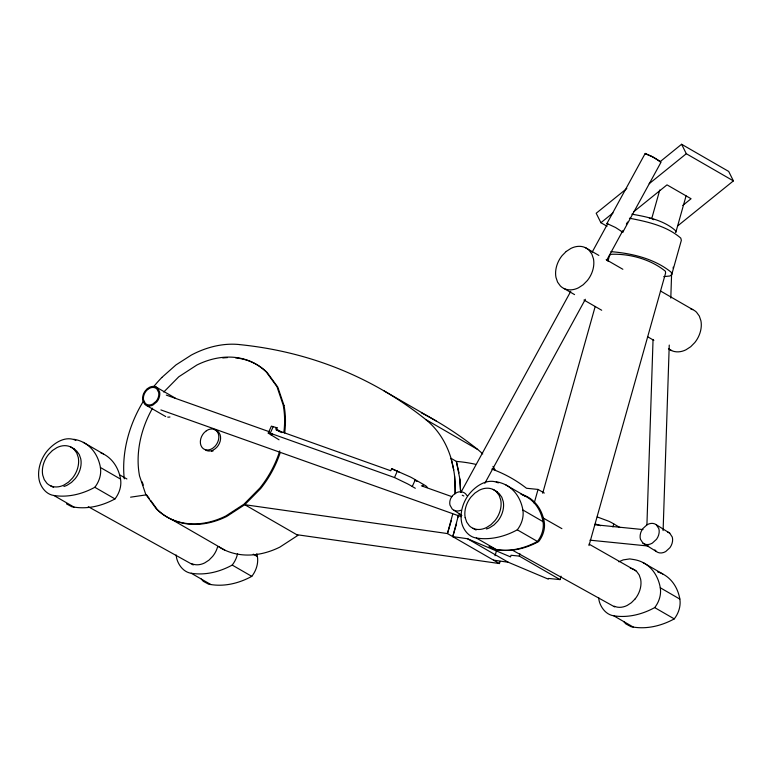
<?xml version="1.0" encoding="UTF-8"?>
<svg xmlns="http://www.w3.org/2000/svg" width="772" height="772" viewBox="0 0 772 772"><rect width="100%" height="100%" fill="white"/><g stroke="black" fill="none" stroke-linecap="round" stroke-linejoin="round"><path stroke-width="1.16" d="M673.194 268.289L673.203 267.16M646.917 524.941L653.054 339.448M663.109 530.576L669.247 345.074M670.8 298.098L671.64 272.805M458.028 517.182L458.404 515.021M452.71 514.113L447.451 533.568L499.416 563.55A116.678 87.738 -60 0 0 500.188 561.35M458.443 515.32L452.768 536.636L467.504 538.74L510.543 556.902L511.006 555.261L519.305 556.101L560.057 579.608L561.022 576.153M451.273 520.627L447.451 533.568L244.772 504.705L226.688 516.468A90.17 67.811 -60 0 1 157.256 509.472L150.588 500.314M456.59 523.696L452.768 536.636M519.305 556.101L519.952 553.804M534.176 503.219L538.045 489.429L526.504 488.261A223.726 168.248 -60 0 0 491.822 469.058M542.706 493.202L595.193 306.474M607.911 261.245L609.542 255.445L611.27 254.278C630.087 253.621 650.709 259.334 665.416 271.262L665.599 273.027L588.988 545.572M653.749 219.702L651.742 218.544L659.77 189.989M686.076 195.876L675.799 232.43L675.625 230.731C663.843 220.145 647.081 216.835 631.872 214.172M663.746 276.637L670.019 275.98L671.756 274.465L681.348 240.343L680.788 238.123C666.718 225.916 647.312 221.651 629.421 218.215M612.92 526.958L613.759 523.956A24.636 5.211 15.7 0 0 608.954 521.322L597.258 516.951M279.059 439.808L268.241 433.15L271.387 426.144L277.061 427.794L276.125 429.859L390.748 470.756L391.674 468.691L410.521 477.048A24.646 2.21 24.1 0 1 415.307 479.75L423.5 484.478A19.937 1.785 24.1 0 1 426.511 486.399L427.37 487.547M268.222 432.995L270.248 433.217L273.298 426.462M271.319 435.35L272.198 433.42M270.248 433.217L394.473 477.53L397.512 470.775M415.326 488.28L412.258 486.505L415.307 479.75M422.631 486.408L423.5 484.478M607.651 224.256L606.927 223.494L645.199 153.435L653.807 157.43L661.064 162.12L622.792 232.189L621.383 231.774M461 492.266L570.769 291.314M592.143 252.183L607.738 223.629M484.845 483.291L585.369 299.266M606.744 260.135L622.917 230.519M626.391 224.169L627.539 222.056M275.7 428.113L277.061 427.794M163.751 392.041L178.786 376.784L196.879 365.021A90.17 67.811 -60 0 1 266.311 372.017L276.974 386.675L283.17 405.001A87.516 65.813 -60 0 1 283.845 432.552M635.153 598.898L631.409 602.7L627.144 605.47A21.259 15.99 -60 0 1 614.174 606.174M161.811 377.479L175.968 364.924L191.321 355.072A107.781 81.06 -60 0 1 239.31 344.544M626.825 188.513L596.196 213.255L600.906 222.712L607.043 226.264M646.019 154.072L651.636 156.33L660.321 161.522L681.599 144.267L728.691 171.432L733.4 180.889L677.7 225.887M600.906 222.712L612.978 212.966M649.175 183.726L686.308 153.725L733.4 180.889M633.841 211.653L667.008 184.865L691.065 198.742L682.766 205.439M618.845 561.804L623.197 559.893L629.749 558.909L633.696 559.536A52.293 39.324 -60 0 1 660.301 587.772L679.823 599.082A21.413 16.106 -60 0 1 674.255 618.893A83.318 62.657 -60 0 1 633.329 627.086L631.129 626.748L625.812 623.872L623.747 621.585M130.584 497.178L146.583 494.813L149.257 498.48M610.942 251.653C631.988 253.332 654.579 258.697 671.196 272.246L671.756 274.465M649.358 218.312L651.742 218.544M595.106 524.748L643.028 529.573M589.943 540.168L648.644 546.074M560.057 579.608L548.506 578.44L548.303 579.145L508.246 562.238L467.504 538.74M606.927 223.494L615.535 227.499L622.792 232.189M493.511 560.144L508.246 562.238M296.738 534.678L499.416 563.55M498.316 482.915C487.2 477.472 474.558 486.688 468.093 495.508A30.185 22.697 -60 0 0 462.071 524.265C464.117 530.818 469.27 537.042 476.353 538.026A83.318 62.657 -60 0 0 517.288 529.824L537.447 541.442A21.413 16.106 -60 0 0 543.015 521.64A52.293 39.324 -60 0 0 522.943 495.17M495.518 549.423L497.718 549.77A83.318 62.657 -60 0 0 538.644 541.577A21.413 16.106 -60 0 0 544.221 521.756A52.293 39.324 -60 0 0 520.955 494.254M537.447 541.452A83.318 62.657 -60 0 1 496.512 549.635L494.312 549.297L489.004 546.422M94.821 487.286A21.413 16.106 -60 0 0 100.389 467.475L120.538 479.103A21.413 16.106 -60 0 1 114.98 498.915L94.821 487.286A83.318 62.657 -60 0 1 53.886 495.479C46.793 494.534 41.649 488.271 39.594 481.738A30.185 22.697 -60 0 1 45.616 452.971C52.091 444.161 64.732 434.935 75.839 440.387M114.97 498.924A83.318 62.657 -60 0 1 74.044 507.107L71.844 506.77L66.527 503.894M674.255 618.893L654.695 607.603A83.318 62.657 -60 0 1 613.759 615.795C606.667 614.85 601.523 608.587 599.468 602.054A30.185 22.697 -60 0 1 598.618 597.509M256.796 553.756A52.293 39.324 -60 0 1 257.394 556.525A21.413 16.106 -60 0 1 251.788 576.356A83.318 62.657 -60 0 1 210.852 584.549L208.652 584.211L203.335 581.335L201.28 579.048M595.289 523.947L600.616 525.703M659.307 161.464L660.128 161.753M166.318 395.11L269.476 431.789M421.367 485.8L451.977 496.676M160.894 409.922L461.289 516.729M391.674 468.691L399.056 472.039M394.473 477.53L407.471 483.803A24.646 2.21 24.1 0 1 412.258 486.505M462.245 495.228L463.818 495.971M491.088 547.03L494.63 548.94M472.937 528.27L476.083 530.017M511.778 549.818L614.676 606.908M50.46 485.733L53.615 487.479M88.259 506.702L193.251 564.959M493.009 489.409L497.178 491.783M543.102 517.944L561.891 528.646M589.026 544.106L635.993 570.865M70.532 446.872L74.71 449.256M119.583 474.819L126.897 478.978M585.301 247.609L598.86 255.435M606.165 259.653L622.859 269.283M660.427 290.957L692.764 309.611M564.129 288.583L574.571 294.605M583.96 300.028L601.697 310.257M647.602 336.737L653.865 340.356M668.475 348.78L671.601 350.584M384.138 390.941L436.103 420.923M613.759 523.956L619.906 527.508M482.741 453.946A118.618 89.195 -60 0 0 477.646 449.458L425.69 419.476A608.722 457.767 -60 0 0 239.301 344.573M538.045 489.429L544.318 493.047M643.221 562.692L662.781 573.972M505.824 484.903L525.973 496.531M496.28 481.815A52.293 39.324 -60 0 1 522.895 509.993L543.015 521.64M613.759 615.805L633.32 627.096M476.353 538.026L496.512 549.654M276.308 429.705L280.178 431.934M155.954 386.965L175.254 398.091M146.41 405.435L165.71 416.562M83.347 442.366L103.506 453.994M253.235 554.171L257.346 556.544M171.664 519.459L224.806 550.127M191.292 573.258A83.318 62.657 -60 0 0 232.218 565.075L251.778 576.356M210.852 584.558L191.282 573.278C184.19 572.293 179.046 566.069 177 559.517A30.185 22.697 -60 0 1 176.141 554.971M53.886 495.489L74.044 507.117M414.564 479.972L417.083 481.487M281.838 432.629L276.154 428.788M656.306 524.767L669.729 533.163L672.267 537.051A11.242 8.502 -57.5 0 1 669.942 547.676L665.686 551.565A11.58 8.762 -57.5 0 1 656.422 551.565L642.999 543.179L640.461 539.29A11.242 8.502 -57.5 0 1 642.787 528.666L647.033 524.777A11.58 8.762 -57.5 0 1 656.306 524.767L658.844 528.656A11.242 8.502 -57.5 0 1 656.518 539.281L652.272 543.17A11.58 8.762 -57.5 0 1 642.999 543.17M454.023 510.273L461.859 515.522M645.923 154.188L645.199 153.435M654.868 549.886L656.422 551.575M466.954 495.547L465.574 493.771A10.383 8.656 -55.2 0 0 456.831 492.488L452.643 495.508A10.036 8.367 -55.2 0 0 449.96 505.052L452.18 509.018A10.383 8.656 -55.2 0 0 460.923 510.292M681.599 144.267L686.308 153.725M459.446 513.428L460.122 515.059A9.66 6.35 -70.1 0 0 461.135 516.323M465.188 517.626L466.722 522.162L469.366 525.8A22.32 16.791 -60 0 0 486.553 527.527L491.031 524.613L494.968 520.627A21.664 16.289 -60 0 0 500.748 500.044L499.214 495.508L496.57 491.88A22.32 16.791 -60 0 0 479.383 490.152L474.905 493.067L470.978 497.052A21.664 16.289 -60 0 0 465.188 517.626M284.009 405.483L277.814 387.158L267.151 372.5A90.17 67.811 -60 0 0 235.566 357.87M142.212 481.882L143.312 485.115M459.012 472.975L456.368 461.405L451.051 458.336A118.618 89.195 -60 0 0 425.681 419.486M453.704 469.907L451.051 458.336C454.254 469.781 455.827 481.738 455.152 493.617L454.544 475.938M460.681 492.295L459.851 478.997L456.368 461.405A223.726 168.248 -60 0 1 475.552 464.3M459.851 478.997L460.556 491.426M284.019 405.483A87.516 65.813 -60 0 1 284.685 433.034M280.246 452.517A87.516 65.813 -60 0 1 260.647 488.599L244.772 504.705L297.924 535.363L279.831 547.126A90.17 67.811 -60 0 1 218.669 546.74M152.538 408.185A87.516 65.813 -60 0 0 139.549 476.006L145.744 494.331L156.417 508.989A90.17 67.811 -60 0 0 225.849 515.976L243.933 504.222L259.807 488.116A87.516 65.813 -60 0 0 279.773 450.896M205.477 449.989A11.377 8.56 -60 0 0 214.597 449.207L216.739 447.374A11.069 8.328 -60 0 0 220.03 434.568L218.901 432.523A11.377 8.56 -60 0 0 215.205 430.149M213.082 450.935A11.377 8.56 -60 0 1 211.47 451.388M124.253 478.823A104.799 78.812 -60 0 1 143.592 400.9M153.531 386.849A104.799 78.812 -60 0 1 161.821 377.489M421.387 412.808A608.722 457.767 -60 0 1 477.665 449.429M492.951 466.404A118.618 89.195 -60 0 1 495.402 470.428M496.637 550.166A116.678 87.738 -60 0 1 495.006 555.724M73.417 448.85A21.259 15.99 -60 0 1 76.814 451.205L79.323 454.66L80.79 458.983A20.632 15.517 -60 0 1 75.28 478.582L71.535 482.375L67.27 485.154A21.259 15.99 -60 0 1 63.893 486.447M237.573 553.649A21.413 16.106 -60 0 1 232.218 565.075M73.813 439.278A52.293 39.324 -60 0 1 100.428 467.456M100.466 452.643A52.293 39.324 -60 0 1 120.577 479.084M217.627 546.788A20.632 15.517 -60 0 1 212.676 556.371L208.932 560.163L204.667 562.933A21.259 15.99 -60 0 1 191.697 563.647M635.153 598.898A20.632 15.517 -60 0 0 640.663 579.299L639.197 574.976L636.688 571.521A21.259 15.99 -60 0 0 630.29 568.221M522.856 510.012A21.413 16.106 -60 0 1 517.288 529.824M660.263 587.791A21.413 16.106 -60 0 1 654.695 607.603M657.638 571.888A52.293 39.324 -60 0 1 679.862 599.062M495.885 491.388A21.259 15.99 -60 0 1 499.281 493.742L501.8 497.197L503.257 501.52A20.632 15.517 -60 0 1 497.747 521.119L494.012 524.912L489.738 527.681A21.259 15.99 -60 0 1 486.37 528.974M222.741 357.967A90.17 67.811 -60 0 1 227.489 357.61M667.722 532.101A11.58 8.762 -57.5 0 1 669.72 533.163M169.936 416.986A10.615 7.981 -60 0 1 167.736 417.112M669.613 349.446A23.536 17.698 -60 0 0 685.961 349.803L690.689 346.734L694.829 342.527A22.842 17.177 -60 0 0 700.928 320.834L699.316 316.047L696.527 312.216A23.536 17.698 -60 0 0 690.593 308.829M52.428 450.53L48.501 454.515A21.664 16.289 -60 0 0 42.721 475.098L44.255 479.634L46.889 483.262A22.32 16.791 -60 0 0 64.086 484.99L68.563 482.075L72.491 478.09A21.664 16.289 -60 0 0 78.281 457.516L76.746 452.981L74.102 449.352A22.32 16.791 -60 0 0 56.916 447.615L52.428 450.53M147.355 388.702L145.483 390.593A10.297 7.749 -60 0 0 142.733 400.378L144.721 404.258A10.615 7.981 -60 0 0 152.885 405.078L156.89 401.797A10.297 7.749 -60 0 0 159.64 392.022L157.652 388.133A10.615 7.981 -60 0 0 149.478 387.312L147.355 388.702M147.684 389.484L146.014 391.182A9.216 6.929 -60 0 0 143.553 399.935L145.329 403.399A9.496 7.141 -60 0 0 152.644 404.142L156.214 401.208A9.216 6.929 -60 0 0 158.675 392.456L156.899 388.982A9.496 7.141 -60 0 0 149.594 388.248L147.684 389.484M566.214 251.469L562.064 255.667A22.842 17.177 -60 0 0 555.965 277.37L557.587 282.156L560.375 285.978A23.536 17.698 -60 0 0 578.498 287.802L583.217 284.733L587.367 280.525A22.842 17.177 -60 0 0 593.465 258.832L591.844 254.046L589.065 250.225A23.536 17.698 -60 0 0 570.933 248.401L566.214 251.469M206.356 430.776L204.223 432.609A11.069 8.328 -60 0 0 200.923 445.415L202.061 447.461A11.377 8.56 -60 0 0 212.831 448.185L214.963 446.351A11.069 8.328 -60 0 0 218.264 433.546L217.125 431.5A11.377 8.56 -60 0 0 206.356 430.776"/></g></svg>
